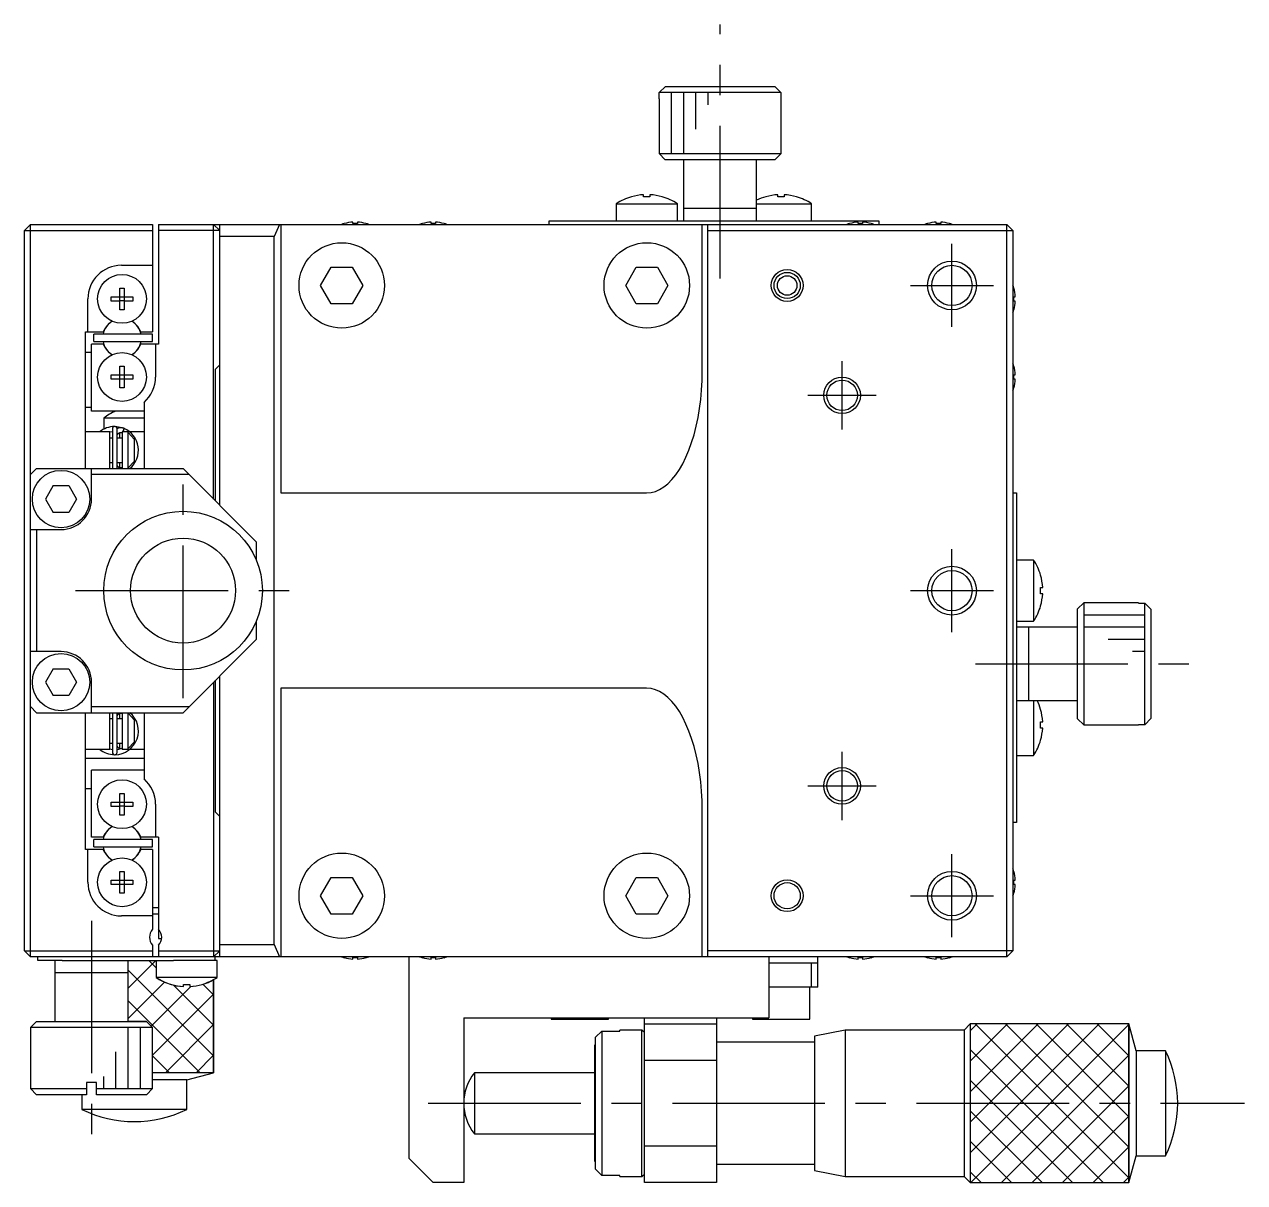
# Model space of a CAD drawing. Extents: x -293 to 400, y -22 to 502.
# Drawn here: x -20.7 to 79.2, y 216.7 to 311.6 of the extents above; entities that cross this region are included whole.
import ezdxf

# ---------------------------------------------------------------- set-up
doc = ezdxf.new("R2010")
doc.units = 0
doc.header["$LTSCALE"] = 10
doc.linetypes.add('CENTER', pattern=[2, 1.25, -0.25, 0.25, -0.25])
doc.layers.get('0').update_dxf_attribs({"linetype": 'CONTINUOUS'})
doc.layers.add('CENTER', color=1, linetype='CENTER')

msp = doc.modelspace()

# ---------------------------------------------------------------- linework, layer by layer
at = {"color": 7, "linetype": 'CONTINUOUS'}
for p, q in [((31.278112, 306.017661), (31.779899, 306.517661)), ((41.24606, 306.017661), (31.278112, 306.017661)), ((31.278112, 305.517661), (31.278112, 306.017661)), ((31.779899, 306.517661), (40.744273, 306.517661)), ((40.744273, 306.517661), (41.24606, 306.017661)), ((41.24606, 306.017661), (41.24606, 305.517661)), ((31.262086, 305.517661), (31.278112, 305.517661)), ((31.262086, 305.517661), (31.262086, 301.017661)), ((41.24606, 305.517661), (41.262086, 305.517661)), ((41.262086, 301.017661), (41.262086, 305.517661)), ((31.262086, 301.017661), (41.262086, 301.017661)), ((31.262086, 301.017661), (31.762086, 300.517661)), ((40.762086, 300.517661), (41.262086, 301.017661)), ((40.762086, 300.517661), (31.762086, 300.517661)), ((33.262086, 300.517661), (33.262086, 295.517661)), ((39.262086, 295.517661), (39.262086, 300.517661)), ((29.003496, 297.480242), (29.000153, 297.487097)), ((30.002086, 297.480242), (30.002086, 297.652614)), ((30.522086, 297.480242), (30.002086, 297.480242)), ((30.522086, 297.652614), (30.522086, 297.480242)), ((31.524019, 297.487097), (31.520675, 297.480242)), ((40.003496, 297.480242), (40.000153, 297.487097)), ((41.002086, 297.480242), (41.002086, 297.652614)), ((41.522086, 297.480242), (41.002086, 297.480242)), ((41.522086, 297.652614), (41.522086, 297.480242)), ((42.524019, 297.487097), (42.520675, 297.480242)), ((27.762086, 296.909319), (32.762086, 296.909319)), ((27.762086, 296.909319), (27.762086, 295.517661)), ((32.762086, 295.517661), (32.762086, 296.909319)), ((39.262086, 296.517661), (33.262086, 296.517661)), ((39.262086, 296.909319), (43.762086, 296.909319)), ((43.762086, 295.517661), (43.762086, 296.909319)), ((-20.737914, 294.717661), (-20.237914, 295.217661)), ((-20.237914, 295.217661), (-10.237914, 295.217661)), ((-20.237914, 235.217661), (-20.237914, 295.217661)), ((-10.237914, 295.217661), (-10.237914, 286.417661)), ((-9.737914, 295.217661), (59.762086, 295.217661)), ((-9.737914, 295.217661), (-9.737914, 285.417661)), ((-4.737914, 294.717661), (-5.237914, 295.217661)), ((-5.237914, 272.717661), (-5.237914, 295.217661)), ((-4.737914, 272.217661), (-4.737914, 295.217661)), ((0.171164, 295.217661), (-0.284562, 294.217661)), ((0.262086, 295.217661), (0.262086, 273.217661)), ((5.475724, 295.287183), (5.47347, 295.291805)), ((6.182086, 295.287183), (6.182086, 295.40752)), ((6.542086, 295.287183), (6.182086, 295.287183)), ((6.542086, 295.40752), (6.542086, 295.287183)), ((7.250702, 295.291805), (7.248447, 295.287183)), ((11.875724, 295.287183), (11.87347, 295.291805)), ((12.582086, 295.287183), (12.582086, 295.40752)), ((12.942086, 295.287183), (12.582086, 295.287183)), ((12.942086, 295.40752), (12.942086, 295.287183)), ((13.650702, 295.291805), (13.648447, 295.287183)), ((22.262086, 295.217661), (22.262086, 295.517661)), ((22.262086, 295.517661), (49.262086, 295.517661)), ((34.80636, 283.217661), (34.80636, 295.217661)), ((35.262086, 235.217661), (35.262086, 295.217661)), ((46.875724, 295.287183), (46.87347, 295.291805)), ((47.582086, 295.287183), (47.582086, 295.40752)), ((47.942086, 295.287183), (47.582086, 295.287183)), ((47.942086, 295.40752), (47.942086, 295.287183)), ((48.650702, 295.291805), (48.648447, 295.287183)), ((49.262086, 295.517661), (49.262086, 295.217661)), ((53.275724, 295.287183), (53.27347, 295.291805)), ((53.982086, 295.287183), (53.982086, 295.40752)), ((54.342086, 295.287183), (53.982086, 295.287183)), ((54.342086, 295.40752), (54.342086, 295.287183)), ((55.050702, 295.291805), (55.048447, 295.287183)), ((60.262086, 294.717661), (59.762086, 295.217661)), ((59.762086, 235.217661), (59.762086, 295.217661)), ((-20.737914, 235.717661), (-20.737914, 294.717661)), ((-20.737914, 294.717661), (-10.237914, 294.717661)), ((-4.737914, 294.717661), (-9.737914, 294.717661)), ((-0.284562, 294.217661), (-4.737914, 294.217661)), ((-0.284562, 236.217661), (-0.284562, 294.217661)), ((35.262086, 294.717661), (60.262086, 294.717661)), ((60.262086, 294.717661), (60.262086, 235.717661)), ((-12.787914, 291.867661), (-10.237914, 291.867661)), ((3.530035, 290.217661), (4.396061, 291.717661)), ((4.396061, 291.717661), (6.128111, 291.717661)), ((6.128111, 291.717661), (6.994137, 290.217661)), ((28.530035, 290.217661), (29.396061, 291.717661)), ((29.396061, 291.717661), (31.128111, 291.717661)), ((31.128111, 291.717661), (31.994137, 290.217661)), ((-12.917914, 290.004023), (-12.557914, 290.004023)), ((-12.917914, 289.297661), (-12.917914, 290.004023)), ((-12.557914, 290.004023), (-12.557914, 289.297661)), ((4.396061, 288.717661), (3.530035, 290.217661)), ((6.994137, 290.217661), (6.128111, 288.717661)), ((29.396061, 288.717661), (28.530035, 290.217661)), ((31.994137, 290.217661), (31.128111, 288.717661)), ((60.331608, 290.004023), (60.33623, 290.006277)), ((-15.537914, 286.417661), (-15.537914, 289.117661)), ((-13.624276, 288.937661), (-13.624276, 289.297661)), ((-13.624276, 289.297661), (-12.917914, 289.297661)), ((-12.907542, 289.287289), (-12.917914, 289.297661)), ((-12.907542, 288.948034), (-12.917914, 288.937661)), ((-12.907542, 288.948034), (-12.907542, 289.287289)), ((-12.907542, 289.287289), (-12.568286, 289.287289)), ((-12.568286, 288.948034), (-12.907542, 288.948034)), ((-12.568286, 289.287289), (-12.557914, 289.297661)), ((-12.568286, 289.287289), (-12.568286, 288.948034)), ((-12.568286, 288.948034), (-12.557914, 288.937661)), ((-12.557914, 289.297661), (-11.851553, 289.297661)), ((-11.851553, 289.297661), (-11.851553, 288.937661)), ((60.331608, 288.937661), (60.331608, 289.297661)), ((60.331608, 289.297661), (60.451945, 289.297661)), ((-12.917914, 288.937661), (-13.624276, 288.937661)), ((-12.917914, 288.2313), (-12.917914, 288.937661)), ((-12.557914, 288.2313), (-12.917914, 288.2313)), ((-12.557914, 288.937661), (-12.557914, 288.2313)), ((-11.851553, 288.937661), (-12.557914, 288.937661)), ((6.128111, 288.717661), (4.396061, 288.717661)), ((31.128111, 288.717661), (29.396061, 288.717661)), ((60.451945, 288.937661), (60.331608, 288.937661)), ((60.33623, 288.229045), (60.331608, 288.2313)), ((-15.737914, 275.217661), (-15.737914, 286.417661)), ((-15.737914, 286.417661), (-14.28872, 286.417661)), ((-15.037914, 285.617661), (-15.037914, 286.217661)), ((-10.237914, 286.217661), (-15.037914, 286.217661)), ((-14.138554, 286.677757), (-14.28872, 286.417661)), ((-11.187108, 286.417661), (-11.337274, 286.677757)), ((-11.187108, 286.417661), (-10.237914, 286.417661)), ((-10.237914, 285.617661), (-10.237914, 286.217661)), ((-15.237914, 279.917661), (-15.237914, 285.417661)), ((-14.28872, 285.417661), (-15.237914, 285.417661)), ((-15.037914, 285.617661), (-10.237914, 285.617661)), ((-14.28872, 285.417661), (-14.138554, 285.157566)), ((-11.337274, 285.157566), (-11.187108, 285.417661)), ((-9.737914, 285.417661), (-11.187108, 285.417661)), ((-9.987914, 285.417661), (-9.987914, 282.717661)), ((-15.237914, 284.717661), (-15.737914, 284.717661)), ((-13.777219, 284.717661), (-13.777793, 284.717661)), ((-11.698035, 284.717661), (-11.69861, 284.717661)), ((-12.917914, 283.604023), (-12.557914, 283.604023)), ((-12.917914, 282.897661), (-12.917914, 283.604023)), ((-12.557914, 283.604023), (-12.557914, 282.897661)), ((-5.087914, 283.367661), (-4.737914, 283.717661)), ((-5.087914, 272.567661), (-5.087914, 283.367661)), ((34.792311, 282.43307), (34.80636, 283.217661)), ((60.331608, 283.604023), (60.33623, 283.606277)), ((-13.624276, 282.537661), (-13.624276, 282.897661)), ((-13.624276, 282.897661), (-12.917914, 282.897661)), ((-12.917914, 282.537661), (-13.624276, 282.537661)), ((-12.907542, 282.887289), (-12.917914, 282.897661)), ((-12.907542, 282.548034), (-12.917914, 282.537661)), ((-12.917914, 281.8313), (-12.917914, 282.537661)), ((-12.907542, 282.548034), (-12.907542, 282.887289)), ((-12.907542, 282.887289), (-12.568286, 282.887289)), ((-12.568286, 282.548034), (-12.907542, 282.548034)), ((-12.568286, 282.887289), (-12.557914, 282.897661)), ((-12.568286, 282.887289), (-12.568286, 282.548034)), ((-12.568286, 282.548034), (-12.557914, 282.537661)), ((-12.557914, 282.897661), (-11.851553, 282.897661)), ((-12.557914, 282.537661), (-12.557914, 281.8313)), ((-11.851553, 282.537661), (-12.557914, 282.537661)), ((-11.851553, 282.897661), (-11.851553, 282.537661)), ((34.750252, 281.653317), (34.792311, 282.43307)), ((60.331608, 282.537661), (60.331608, 282.897661)), ((60.331608, 282.897661), (60.451945, 282.897661)), ((60.451945, 282.537661), (60.331608, 282.537661)), ((-12.557914, 281.8313), (-12.917914, 281.8313)), ((34.680442, 280.883208), (34.750252, 281.653317)), ((60.33623, 281.829045), (60.331608, 281.8313)), ((-15.237914, 280.217661), (-15.737914, 280.217661)), ((-10.937914, 280.638599), (-10.937914, 275.217661)), ((34.459459, 279.390827), (34.583311, 280.127491)), ((34.583311, 280.127491), (34.680442, 280.883208)), ((-10.937914, 279.917661), (-15.237914, 279.917661)), ((-10.937914, 279.340152), (-14.23791, 279.340152)), ((-14.23791, 279.340152), (-14.23791, 278.440388)), ((34.309648, 278.677756), (34.459459, 279.390827)), ((-13.737914, 278.217661), (-15.737914, 278.217661)), ((-13.749504, 278.218792), (-13.532937, 278.261344)), ((-13.737914, 275.217661), (-13.737914, 278.217661)), ((-13.532914, 278.467661), (-13.532914, 275.217661)), ((-12.622867, 278.525358), (-13.310322, 278.661317)), ((-13.136803, 278.494978), (-13.144461, 278.491286)), ((-13.142914, 275.217661), (-13.142914, 278.467661)), ((-13.105456, 278.508906), (-13.136803, 278.494978)), ((-13.134016, 277.939744), (-13.130092, 277.954232)), ((-13.130092, 277.954232), (-13.125469, 277.968511)), ((-13.125469, 277.968511), (-13.120158, 277.982548)), ((-13.120158, 277.982548), (-13.114171, 277.996309)), ((-13.114171, 277.996309), (-13.10752, 278.00976)), ((-13.10752, 278.00976), (-13.10022, 278.022871)), ((-13.073466, 278.521248), (-13.105456, 278.508906)), ((-13.10022, 278.022871), (-13.092287, 278.035608)), ((-13.092287, 278.035608), (-13.083738, 278.047942)), ((-13.083738, 278.047942), (-13.074593, 278.059841)), ((-13.074593, 278.059841), (-13.064871, 278.071275)), ((-13.040911, 278.531975), (-13.073466, 278.521248)), ((-13.064871, 278.071275), (-13.054595, 278.082217)), ((-13.054595, 278.082217), (-13.043789, 278.092637)), ((-13.043789, 278.092637), (-13.032475, 278.10251)), ((-13.007871, 278.541061), (-13.040911, 278.531975)), ((-13.032475, 278.10251), (-13.020682, 278.111809)), ((-13.020682, 278.111809), (-13.008436, 278.120509)), ((-13.008436, 278.120509), (-12.995767, 278.128587)), ((-12.974427, 278.548483), (-13.007871, 278.541061)), ((-12.995767, 278.128587), (-12.982705, 278.136021)), ((-12.982705, 278.136021), (-12.96928, 278.14279)), ((-12.94066, 278.554225), (-12.974427, 278.548483)), ((-12.96928, 278.14279), (-12.955528, 278.148875)), ((-12.955528, 278.148875), (-12.94148, 278.154259)), ((-12.94148, 278.154259), (-12.927173, 278.158925)), ((-12.906654, 278.558272), (-12.94066, 278.554225)), ((-12.937914, 278.155856), (-12.937914, 277.717661)), ((-12.927173, 278.158925), (-12.912643, 278.16286)), ((-12.912643, 278.16286), (-12.897927, 278.166052)), ((-12.872491, 278.560615), (-12.906654, 278.558272)), ((-12.897927, 278.166052), (-12.883063, 278.168491)), ((-12.883063, 278.168491), (-12.86809, 278.170169)), ((-12.838255, 278.561247), (-12.872491, 278.560615)), ((-12.86809, 278.170169), (-12.853047, 278.171081)), ((-12.853047, 278.171081), (-12.837973, 278.171223)), ((-12.804029, 278.560167), (-12.838255, 278.561247)), ((-12.837973, 278.171223), (-12.822909, 278.170595)), ((-12.822909, 278.170595), (-12.807894, 278.169197)), ((-12.807894, 278.169197), (-12.792968, 278.167033)), ((-12.769897, 278.557378), (-12.804029, 278.560167)), ((-12.792968, 278.167033), (-12.778171, 278.16411)), ((-12.778171, 278.16411), (-12.763542, 278.160435)), ((-12.735942, 278.552885), (-12.769897, 278.557378)), ((-12.763542, 278.160435), (-12.749119, 278.156018)), ((-12.749119, 278.156018), (-12.734939, 278.150874)), ((-12.737914, 278.217661), (-12.737914, 275.217661)), ((-12.237914, 278.217661), (-12.737914, 278.217661)), ((-12.702248, 278.5467), (-12.735942, 278.552885)), ((-12.734939, 278.150874), (-12.726619, 278.147467)), ((-12.724563, 278.147627), (-12.712275, 278.1423)), ((-12.668896, 278.538837), (-12.702248, 278.5467)), ((-12.673402, 278.217661), (-12.667072, 278.229649)), ((-12.635969, 278.529314), (-12.668896, 278.538837)), ((-12.667072, 278.229649), (-12.660628, 278.242284)), ((-12.632218, 278.277862), (-12.66241, 278.217659)), ((-12.660628, 278.242284), (-12.654114, 278.25548)), ((-12.654114, 278.25548), (-12.647572, 278.26915)), ((-12.647572, 278.26915), (-12.641047, 278.283204)), ((-12.641047, 278.283204), (-12.634581, 278.297548)), ((-12.60355, 278.518155), (-12.635969, 278.529314)), ((-12.634581, 278.297548), (-12.628217, 278.312086)), ((-12.564517, 278.501279), (-12.632218, 278.277862)), ((-12.628217, 278.312086), (-12.621999, 278.326722)), ((-12.621999, 278.326722), (-12.615967, 278.341359)), ((-12.615967, 278.341359), (-12.610161, 278.355898)), ((-12.610161, 278.355898), (-12.60462, 278.370244)), ((-12.60462, 278.370244), (-12.599381, 278.384301)), ((-12.573383, 278.506101), (-12.60355, 278.518155)), ((-12.599381, 278.384301), (-12.594479, 278.397975)), ((-12.594479, 278.397975), (-12.589946, 278.411176)), ((-12.589946, 278.411176), (-12.585813, 278.423815)), ((-12.585813, 278.423815), (-12.582106, 278.435809)), ((-12.582106, 278.435809), (-12.578852, 278.447077)), ((-12.578852, 278.447077), (-12.57607, 278.457546)), ((-12.57607, 278.457546), (-12.573781, 278.467144)), ((-12.573781, 278.467144), (-12.571998, 278.475809)), ((-12.572654, 278.505678), (-12.573383, 278.506101)), ((-12.570614, 278.502312), (-12.572654, 278.505678)), ((-12.571998, 278.475809), (-12.570734, 278.483482)), ((-12.544222, 278.492291), (-12.571217, 278.504108)), ((-12.570734, 278.483482), (-12.569998, 278.490114)), ((-12.570123, 278.50008), (-12.570614, 278.502312)), ((-12.569793, 278.495658), (-12.570123, 278.50008)), ((-12.569998, 278.490114), (-12.569793, 278.495658)), ((-12.237914, 275.217661), (-12.237914, 278.217661)), ((-12.237914, 278.163345), (-11.737914, 277.634177)), ((-10.937914, 278.217661), (-12.101299, 278.217661)), ((33.936, 277.339809), (34.134802, 277.992676)), ((34.134802, 277.992676), (34.309648, 278.677756)), ((-13.532914, 277.717661), (-13.737914, 277.717661)), ((-13.142914, 277.866162), (-13.14258, 277.880388)), ((-12.737914, 277.717661), (-13.142914, 277.717661)), ((-13.14258, 277.880388), (-13.14152, 277.895367)), ((-13.14152, 277.895367), (-13.139737, 277.910277)), ((-13.139737, 277.910277), (-13.137233, 277.92508)), ((-13.137233, 277.92508), (-13.134016, 277.939744)), ((-11.737914, 277.634177), (-11.737914, 275.801146)), ((33.714467, 276.723181), (33.936, 277.339809)), ((33.208802, 275.613602), (33.471568, 276.146594)), ((33.471568, 276.146594), (33.714467, 276.723181)), ((-19.737914, 275.217661), (-20.237914, 274.717661)), ((-19.737914, 275.217661), (-7.737914, 275.217661)), ((-15.237914, 272.717661), (-15.237914, 275.217661)), ((-13.737914, 275.717661), (-13.532914, 275.717661)), ((-13.142914, 275.717661), (-12.737914, 275.717661)), ((-13.142838, 275.562466), (-13.142914, 275.569161)), ((-13.142143, 275.547461), (-13.142838, 275.562466)), ((-13.140721, 275.532506), (-13.142143, 275.547461)), ((-13.138576, 275.517634), (-13.140721, 275.532506)), ((-13.135712, 275.502882), (-13.138576, 275.517634)), ((-13.132134, 275.488284), (-13.135712, 275.502882)), ((-13.127851, 275.473874), (-13.132134, 275.488284)), ((-13.122871, 275.459688), (-13.127851, 275.473874)), ((-13.117205, 275.445758), (-13.122871, 275.459688)), ((-13.110864, 275.432119), (-13.117205, 275.445758)), ((-13.103862, 275.418805), (-13.110864, 275.432119)), ((-13.096214, 275.405847), (-13.103862, 275.418805)), ((-13.087937, 275.393278), (-13.096214, 275.405847)), ((-13.07905, 275.38113), (-13.087937, 275.393278)), ((-13.069571, 275.369433), (-13.07905, 275.38113)), ((-13.059523, 275.358217), (-13.069571, 275.369433)), ((-13.048928, 275.347512), (-13.059523, 275.358217)), ((-13.037811, 275.337346), (-13.048928, 275.347512)), ((-13.026198, 275.327745), (-13.037811, 275.337346)), ((-13.014117, 275.318735), (-13.026198, 275.327745)), ((-13.001597, 275.310342), (-13.014117, 275.318735)), ((-12.988668, 275.302588), (-13.001597, 275.310342)), ((-12.975362, 275.295494), (-12.988668, 275.302588)), ((-12.961713, 275.289082), (-12.975362, 275.295494)), ((-12.947755, 275.283368), (-12.961713, 275.289082)), ((-12.933524, 275.27837), (-12.947755, 275.283368)), ((-12.937914, 275.717661), (-12.937914, 275.279477)), ((-12.919057, 275.274102), (-12.933524, 275.27837)), ((-12.737756, 275.282452), (-12.926279, 275.217376)), ((-12.904391, 275.270576), (-12.919057, 275.274102)), ((-12.889564, 275.267803), (-12.904391, 275.270576)), ((-12.874616, 275.26579), (-12.889564, 275.267803)), ((-12.859586, 275.264543), (-12.874616, 275.26579)), ((-12.844514, 275.264067), (-12.859586, 275.264543)), ((-12.82944, 275.264361), (-12.844514, 275.264067)), ((-12.814404, 275.265425), (-12.82944, 275.264361)), ((-12.799446, 275.267255), (-12.814404, 275.265425)), ((-12.784604, 275.269846), (-12.799446, 275.267255)), ((-12.769918, 275.273189), (-12.784604, 275.269846)), ((-12.755425, 275.277274), (-12.769918, 275.273189)), ((-12.741163, 275.28209), (-12.755425, 275.277274)), ((-12.726619, 275.287856), (-12.741163, 275.28209)), ((-11.737914, 275.801146), (-12.237914, 275.271978)), ((-7.737914, 275.217661), (-1.737914, 269.217661)), ((32.63026, 274.69126), (32.927789, 275.127491)), ((32.927789, 275.127491), (33.208802, 275.613602)), ((-7.237914, 274.717661), (-15.237914, 274.717661)), ((31.657369, 273.707096), (31.993086, 273.978866)), ((31.993086, 273.978866), (32.318051, 274.307596)), ((32.318051, 274.307596), (32.63026, 274.69126)), ((-18.372999, 273.817661), (-19.008085, 272.717661)), ((-18.372999, 273.817661), (-17.102829, 273.817661)), ((-17.102829, 273.817661), (-16.467743, 272.717661)), ((0.262086, 273.217661), (30.249097, 273.217661)), ((30.249097, 273.217661), (30.606656, 273.248488)), ((30.606656, 273.248488), (30.96201, 273.340778)), ((30.96201, 273.340778), (31.312969, 273.493962)), ((31.312969, 273.493962), (31.657369, 273.707096)), ((60.262086, 273.217661), (60.562086, 273.217661)), ((60.562086, 273.217661), (60.562086, 246.217661)), ((-19.008085, 272.717661), (-18.372999, 271.617661)), ((-16.467743, 272.717661), (-17.102829, 271.617661)), ((-17.102829, 271.617661), (-18.372999, 271.617661)), ((-20.237914, 270.217661), (-17.737914, 270.217661)), ((-19.737914, 270.217661), (-19.737914, 260.217661)), ((-1.737914, 269.217661), (-1.737914, 267.717659)), ((61.953743, 267.717661), (60.562086, 267.717661)), ((61.953743, 267.717661), (61.953743, 262.717661)), ((62.524667, 266.476251), (62.531522, 266.479594)), ((62.524667, 265.477661), (62.697039, 265.477661)), ((62.524667, 264.957661), (62.524667, 265.477661)), ((62.697039, 264.957661), (62.524667, 264.957661)), ((62.531522, 263.955728), (62.524667, 263.959072)), ((66.062086, 264.217661), (65.562086, 263.717661)), ((66.062086, 264.217661), (66.062086, 254.217661)), ((70.562086, 264.217661), (66.062086, 264.217661)), ((70.562086, 264.217661), (70.562086, 264.201636)), ((70.562086, 264.201636), (71.062086, 264.201636)), ((71.062086, 254.233687), (71.062086, 264.201636)), ((71.062086, 264.201636), (71.562086, 263.699848)), ((65.562086, 254.717661), (65.562086, 263.717661)), ((71.562086, 263.699848), (71.562086, 254.735474)), ((-1.737914, 262.717664), (-1.737914, 261.217661)), ((60.562086, 262.717661), (61.953743, 262.717661)), ((65.562086, 262.217661), (60.562086, 262.217661)), ((61.562086, 256.217661), (61.562086, 262.217661)), ((-1.737914, 261.217661), (-7.737914, 255.217661)), ((-17.737914, 260.217661), (-20.237914, 260.217661)), ((-18.372999, 258.817661), (-19.008085, 257.717661)), ((-18.372999, 258.817661), (-17.102829, 258.817661)), ((-17.102829, 258.817661), (-16.467743, 257.717661)), ((-4.737914, 235.217661), (-4.737914, 258.217661)), ((-19.008085, 257.717661), (-18.372999, 256.617661)), ((-16.467743, 257.717661), (-17.102829, 256.617661)), ((-15.237914, 255.217661), (-15.237914, 257.717661)), ((-5.237914, 257.717661), (-5.237914, 235.217661)), ((-5.087914, 247.067661), (-5.087914, 257.867661)), ((30.249097, 257.217661), (0.262086, 257.217661)), ((0.262086, 257.217661), (0.262086, 235.217661)), ((30.606656, 257.186835), (30.249097, 257.217661)), ((30.96201, 257.094545), (30.606656, 257.186835)), ((31.312969, 256.941361), (30.96201, 257.094545)), ((-17.102829, 256.617661), (-18.372999, 256.617661)), ((31.657369, 256.728227), (31.312969, 256.941361)), ((31.993086, 256.456457), (31.657369, 256.728227)), ((32.318051, 256.127727), (31.993086, 256.456457)), ((32.63026, 255.744063), (32.318051, 256.127727)), ((60.562086, 256.217661), (65.562086, 256.217661)), ((61.953743, 256.217661), (61.953743, 251.717661)), ((-20.237914, 255.717661), (-19.737914, 255.217661)), ((-19.737914, 255.217661), (-7.737914, 255.217661)), ((-15.737914, 244.017661), (-15.737914, 255.217661)), ((-15.237914, 255.717661), (-7.237914, 255.717661)), ((-13.737914, 252.217661), (-13.737914, 255.217661)), ((-13.532914, 255.217661), (-13.532914, 251.967661)), ((-13.142914, 251.967661), (-13.142914, 255.217661)), ((-13.134016, 254.939744), (-13.130092, 254.954232)), ((-13.130092, 254.954232), (-13.125469, 254.968511)), ((-13.125469, 254.968511), (-13.120158, 254.982548)), ((-13.120158, 254.982548), (-13.114171, 254.996309)), ((-13.114171, 254.996309), (-13.10752, 255.00976)), ((-13.10752, 255.00976), (-13.10022, 255.022871)), ((-13.10022, 255.022871), (-13.092287, 255.035608)), ((-13.092287, 255.035608), (-13.083738, 255.047942)), ((-13.083738, 255.047942), (-13.074593, 255.059841)), ((-13.074593, 255.059841), (-13.064871, 255.071275)), ((-13.064871, 255.071275), (-13.054595, 255.082217)), ((-13.054595, 255.082217), (-13.043789, 255.092637)), ((-13.043789, 255.092637), (-13.032475, 255.10251)), ((-13.032475, 255.10251), (-13.020682, 255.111809)), ((-13.020682, 255.111809), (-13.008436, 255.120509)), ((-13.008436, 255.120509), (-12.995767, 255.128587)), ((-12.995767, 255.128587), (-12.982705, 255.136021)), ((-12.982705, 255.136021), (-12.96928, 255.14279)), ((-12.96928, 255.14279), (-12.955528, 255.148875)), ((-12.955528, 255.148875), (-12.94148, 255.154259)), ((-12.94148, 255.154259), (-12.927173, 255.158925)), ((-12.937914, 255.155856), (-12.937914, 254.717661)), ((-12.927173, 255.158925), (-12.912643, 255.16286)), ((-12.912643, 255.16286), (-12.897927, 255.166052)), ((-12.897927, 255.166052), (-12.883063, 255.168491)), ((-12.883063, 255.168491), (-12.86809, 255.170169)), ((-12.86809, 255.170169), (-12.853047, 255.171081)), ((-12.853047, 255.171081), (-12.837973, 255.171223)), ((-12.837973, 255.171223), (-12.822909, 255.170595)), ((-12.822909, 255.170595), (-12.807894, 255.169197)), ((-12.807894, 255.169197), (-12.792968, 255.167033)), ((-12.792968, 255.167033), (-12.778171, 255.16411)), ((-12.778171, 255.16411), (-12.763542, 255.160435)), ((-12.763542, 255.160435), (-12.749119, 255.156018)), ((-12.749119, 255.156018), (-12.734939, 255.150874)), ((-12.737914, 255.217661), (-12.737914, 252.217661)), ((-12.734939, 255.150874), (-12.726619, 255.147467)), ((-12.724563, 255.147627), (-12.712275, 255.1423)), ((-12.237914, 252.217661), (-12.237914, 255.217661)), ((-12.237914, 255.163345), (-11.737914, 254.634177)), ((-10.937914, 255.217661), (-10.937914, 249.796724)), ((32.927789, 255.307831), (32.63026, 255.744063)), ((33.208802, 254.821721), (32.927789, 255.307831)), ((62.524667, 255.476251), (62.531522, 255.479594)), ((-13.532914, 254.717661), (-13.737914, 254.717661)), ((-13.142914, 254.866162), (-13.14258, 254.880388)), ((-12.737914, 254.717661), (-13.142914, 254.717661)), ((-13.14258, 254.880388), (-13.14152, 254.895367)), ((-13.14152, 254.895367), (-13.139737, 254.910277)), ((-13.139737, 254.910277), (-13.137233, 254.92508)), ((-13.137233, 254.92508), (-13.134016, 254.939744)), ((-11.737914, 254.634177), (-11.737914, 252.801146)), ((33.471568, 254.288729), (33.208802, 254.821721)), ((33.714467, 253.712142), (33.471568, 254.288729)), ((62.524667, 254.477661), (62.697039, 254.477661)), ((62.524667, 253.957661), (62.524667, 254.477661)), ((62.697039, 253.957661), (62.524667, 253.957661)), ((65.562086, 254.717661), (66.062086, 254.217661)), ((66.062086, 254.217661), (70.562086, 254.217661)), ((70.562086, 254.233687), (70.562086, 254.217661)), ((71.062086, 254.233687), (70.562086, 254.233687)), ((71.562086, 254.735474), (71.062086, 254.233687)), ((33.936, 253.095514), (33.714467, 253.712142)), ((34.134802, 252.442647), (33.936, 253.095514)), ((62.531522, 252.955728), (62.524667, 252.959072)), ((-15.737914, 252.217661), (-13.737914, 252.217661)), ((-13.738161, 252.214293), (-13.750347, 252.217575)), ((-13.53297, 252.174296), (-13.738161, 252.214293)), ((-13.737914, 252.717661), (-13.532914, 252.717661)), ((-13.142914, 252.717661), (-12.737914, 252.717661)), ((-13.142838, 252.562466), (-13.142914, 252.569161)), ((-12.737756, 252.282452), (-13.142871, 252.173972)), ((-13.142143, 252.547461), (-13.142838, 252.562466)), ((-13.140721, 252.532506), (-13.142143, 252.547461)), ((-13.138576, 252.517634), (-13.140721, 252.532506)), ((-13.135712, 252.502882), (-13.138576, 252.517634)), ((-13.132134, 252.488284), (-13.135712, 252.502882)), ((-13.127851, 252.473874), (-13.132134, 252.488284)), ((-13.122871, 252.459688), (-13.127851, 252.473874)), ((-13.117205, 252.445758), (-13.122871, 252.459688)), ((-13.110864, 252.432119), (-13.117205, 252.445758)), ((-13.103862, 252.418805), (-13.110864, 252.432119)), ((-13.096214, 252.405847), (-13.103862, 252.418805)), ((-13.087937, 252.393278), (-13.096214, 252.405847)), ((-13.07905, 252.38113), (-13.087937, 252.393278)), ((-13.069571, 252.369433), (-13.07905, 252.38113)), ((-13.059523, 252.358217), (-13.069571, 252.369433)), ((-13.048928, 252.347512), (-13.059523, 252.358217)), ((-13.037811, 252.337346), (-13.048928, 252.347512)), ((-13.026198, 252.327745), (-13.037811, 252.337346)), ((-13.014117, 252.318735), (-13.026198, 252.327745)), ((-13.001597, 252.310342), (-13.014117, 252.318735)), ((-12.988668, 252.302588), (-13.001597, 252.310342)), ((-12.975362, 252.295494), (-12.988668, 252.302588)), ((-12.961713, 252.289082), (-12.975362, 252.295494)), ((-12.947755, 252.283368), (-12.961713, 252.289082)), ((-12.933524, 252.27837), (-12.947755, 252.283368)), ((-12.937914, 252.717661), (-12.937914, 252.279477)), ((-12.919057, 252.274102), (-12.933524, 252.27837)), ((-12.904391, 252.270576), (-12.919057, 252.274102)), ((-12.889564, 252.267803), (-12.904391, 252.270576)), ((-12.874616, 252.26579), (-12.889564, 252.267803)), ((-12.859586, 252.264543), (-12.874616, 252.26579)), ((-12.844514, 252.264067), (-12.859586, 252.264543)), ((-12.82944, 252.264361), (-12.844514, 252.264067)), ((-12.814404, 252.265425), (-12.82944, 252.264361)), ((-12.799446, 252.267255), (-12.814404, 252.265425)), ((-12.784604, 252.269846), (-12.799446, 252.267255)), ((-12.769918, 252.273189), (-12.784604, 252.269846)), ((-12.755425, 252.277274), (-12.769918, 252.273189)), ((-12.741163, 252.28209), (-12.755425, 252.277274)), ((-12.726619, 252.287856), (-12.741163, 252.28209)), ((-12.737914, 252.217661), (-12.237914, 252.217661)), ((-11.737914, 252.801146), (-12.237914, 252.271978)), ((-12.101669, 252.217661), (-10.937914, 252.217661)), ((34.309648, 251.757566), (34.134802, 252.442647)), ((-10.937914, 251.467661), (-15.737914, 251.467661)), ((-12.630269, 251.90784), (-12.573383, 251.929222)), ((-12.573828, 251.93008), (-12.555836, 251.93788)), ((34.459459, 251.044496), (34.309648, 251.757566)), ((34.583311, 250.307831), (34.459459, 251.044496)), ((60.562086, 251.717661), (61.953743, 251.717661)), ((-15.237914, 245.017661), (-15.237914, 250.517661)), ((-10.937914, 250.517661), (-15.237914, 250.517661)), ((34.680442, 249.552115), (34.583311, 250.307831)), ((-15.237914, 248.967662), (-15.737914, 248.967662)), ((34.750252, 248.782006), (34.680442, 249.552115)), ((-12.917914, 248.604023), (-12.557914, 248.604023)), ((-12.917914, 247.897661), (-12.917914, 248.604023)), ((-12.557914, 248.604023), (-12.557914, 247.897661)), ((34.792311, 248.002252), (34.750252, 248.782006)), ((34.80636, 247.217661), (34.792311, 248.002252)), ((-13.624276, 247.537661), (-13.624276, 247.897661)), ((-13.624276, 247.897661), (-12.917914, 247.897661)), ((-12.917914, 247.537661), (-13.624276, 247.537661)), ((-12.907542, 247.887289), (-12.917914, 247.897661)), ((-12.907542, 247.548034), (-12.917914, 247.537661)), ((-12.917914, 246.8313), (-12.917914, 247.537661)), ((-12.907542, 247.887289), (-12.568286, 247.887289)), ((-12.907542, 247.548034), (-12.907542, 247.887289)), ((-12.568286, 247.548034), (-12.907542, 247.548034)), ((-12.568286, 247.887289), (-12.557914, 247.897661)), ((-12.568286, 247.887289), (-12.568286, 247.548034)), ((-12.568286, 247.548034), (-12.557914, 247.537661)), ((-12.557914, 247.897661), (-11.851553, 247.897661)), ((-12.557914, 247.537661), (-12.557914, 246.8313)), ((-11.851553, 247.537661), (-12.557914, 247.537661)), ((-11.851553, 247.897661), (-11.851553, 247.537661)), ((-9.987914, 247.717661), (-9.987914, 245.017661)), ((-4.737914, 246.717661), (-5.087914, 247.067661)), ((34.80636, 235.217661), (34.80636, 247.217661)), ((-12.557914, 246.8313), (-12.917914, 246.8313)), ((60.562086, 246.217661), (60.262086, 246.217661)), ((-14.28872, 245.017661), (-15.237914, 245.017661)), ((-14.28872, 245.017661), (-14.138554, 245.277757)), ((-11.337274, 245.277757), (-11.187108, 245.017661)), ((-9.737914, 245.017661), (-11.187108, 245.017661)), ((-9.737914, 245.017661), (-9.737914, 236.717661)), ((-14.28872, 244.017661), (-15.737914, 244.017661)), ((-15.537914, 241.317661), (-15.537914, 244.017661)), ((-15.037914, 244.217661), (-15.037914, 244.817661)), ((-10.237914, 244.817661), (-15.037914, 244.817661)), ((-15.037914, 244.217661), (-10.237914, 244.217661)), ((-14.138554, 243.757566), (-14.28872, 244.017661)), ((-11.187108, 244.017661), (-11.337274, 243.757566)), ((-10.237914, 244.017661), (-11.187108, 244.017661)), ((-10.237914, 244.217661), (-10.237914, 244.817661)), ((-10.237914, 244.017661), (-10.237914, 237.479099)), ((-12.917914, 242.204023), (-12.557914, 242.204023)), ((-12.917914, 241.497661), (-12.917914, 242.204023)), ((-12.557914, 242.204023), (-12.557914, 241.497661)), ((60.331608, 242.204023), (60.33623, 242.206277)), ((-13.624276, 241.137661), (-13.624276, 241.497661)), ((-13.624276, 241.497661), (-12.917914, 241.497661)), ((-12.917914, 241.137661), (-13.624276, 241.137661)), ((-12.907542, 241.487289), (-12.917914, 241.497661)), ((-12.907542, 241.148034), (-12.917914, 241.137661)), ((-12.917914, 240.4313), (-12.917914, 241.137661)), ((-12.907542, 241.148034), (-12.907542, 241.487289)), ((-12.907542, 241.487289), (-12.568286, 241.487289)), ((-12.568286, 241.148034), (-12.907542, 241.148034)), ((-12.568286, 241.487289), (-12.557914, 241.497661)), ((-12.568286, 241.487289), (-12.568286, 241.148034)), ((-12.568286, 241.148034), (-12.557914, 241.137661)), ((-12.557914, 241.497661), (-11.851553, 241.497661)), ((-12.557914, 241.137661), (-12.557914, 240.4313)), ((-11.851553, 241.137661), (-12.557914, 241.137661)), ((-11.851553, 241.497661), (-11.851553, 241.137661)), ((3.530035, 240.217661), (4.396061, 241.717661)), ((4.396061, 241.717661), (6.128111, 241.717661)), ((6.128111, 241.717661), (6.994137, 240.217661)), ((28.530035, 240.217661), (29.396061, 241.717661)), ((29.396061, 241.717661), (31.128111, 241.717661)), ((31.128111, 241.717661), (31.994137, 240.217661)), ((60.331608, 241.137661), (60.331608, 241.497661)), ((60.331608, 241.497661), (60.451945, 241.497661)), ((60.451945, 241.137661), (60.331608, 241.137661)), ((-12.557914, 240.4313), (-12.917914, 240.4313)), ((4.396061, 238.717661), (3.530035, 240.217661)), ((6.994137, 240.217661), (6.128111, 238.717661)), ((29.396061, 238.717661), (28.530035, 240.217661)), ((31.994137, 240.217661), (31.128111, 238.717661)), ((60.33623, 240.429045), (60.331608, 240.4313)), ((-9.737914, 239.217657), (-10.237914, 239.217657)), ((-10.237914, 238.567661), (-12.787914, 238.567661)), ((-9.737914, 238.717655), (-10.237914, 238.717655)), ((6.128111, 238.717661), (4.396061, 238.717661)), ((31.128111, 238.717661), (29.396061, 238.717661)), ((-10.237914, 236.156224), (-10.237914, 235.217661)), ((-9.737914, 236.717661), (-9.492927, 236.717661)), ((-9.737914, 236.156224), (-9.737914, 235.217661)), ((-4.737914, 236.217661), (-0.284562, 236.217661)), ((-0.284562, 236.217661), (0.171164, 235.217661)), ((-20.737914, 235.717661), (-20.237914, 235.217661)), ((-20.737914, 235.717661), (-10.237914, 235.717661)), ((59.762086, 235.217661), (-20.237914, 235.217661)), ((-19.637914, 234.917661), (-19.637914, 235.217661)), ((-9.737914, 235.717661), (-4.737914, 235.717661)), ((-5.237914, 235.217661), (-4.737914, 235.717661)), ((-5.137914, 235.217661), (-5.137914, 234.917661)), ((5.47347, 235.143517), (5.475724, 235.14814)), ((6.182086, 235.14814), (6.542086, 235.14814)), ((6.182086, 235.027802), (6.182086, 235.14814)), ((6.542086, 235.14814), (6.542086, 235.027802)), ((7.248447, 235.14814), (7.250702, 235.143517)), ((10.762086, 235.217661), (10.762086, 218.717661)), ((11.87347, 235.143517), (11.875724, 235.14814)), ((12.582086, 235.14814), (12.942086, 235.14814)), ((12.582086, 235.027802), (12.582086, 235.14814)), ((12.942086, 235.14814), (12.942086, 235.027802)), ((13.648447, 235.14814), (13.650702, 235.143517)), ((60.262086, 235.717661), (35.262086, 235.717661)), ((40.262086, 235.217661), (40.262086, 230.217661)), ((44.262088, 232.717661), (44.262088, 235.217661)), ((46.87347, 235.143517), (46.875724, 235.14814)), ((47.582086, 235.14814), (47.942086, 235.14814)), ((47.582086, 235.027802), (47.582086, 235.14814)), ((47.942086, 235.14814), (47.942086, 235.027802)), ((48.648447, 235.14814), (48.650702, 235.143517)), ((53.27347, 235.143517), (53.275724, 235.14814)), ((53.982086, 235.14814), (54.342086, 235.14814)), ((53.982086, 235.027802), (53.982086, 235.14814)), ((54.342086, 235.14814), (54.342086, 235.027802)), ((55.048447, 235.14814), (55.050702, 235.143517)), ((59.762086, 235.217661), (60.262086, 235.717661)), ((-17.637914, 234.917661), (-19.637914, 234.917661)), ((-18.237913, 234.917661), (-18.237913, 229.917661)), ((-4.937914, 234.917661), (-8.512914, 234.917661)), ((-4.937914, 233.526004), (-4.937914, 234.917661)), ((40.262086, 234.717661), (44.262088, 234.717661)), ((43.762086, 232.717661), (43.762086, 234.717661)), ((-18.237914, 233.917661), (-12.237914, 233.917661)), ((-4.937914, 233.526004), (-9.937914, 233.526004)), ((-8.699847, 232.948226), (-8.696504, 232.955081)), ((-6.179325, 232.955081), (-6.175981, 232.948226)), ((44.262086, 232.717661), (40.262086, 232.717661)), ((43.612086, 230.117661), (43.612086, 232.717661)), ((15.262086, 230.217661), (40.262086, 230.217661)), ((15.262086, 230.217661), (15.262086, 216.717661)), ((22.412086, 230.217661), (22.412086, 230.117661)), ((22.412086, 230.117661), (27.112086, 230.117661)), ((27.112086, 230.117661), (27.112086, 230.217661)), ((30.062086, 216.717661), (30.062086, 230.217661)), ((35.962086, 230.217661), (35.962086, 216.717661)), ((38.912086, 230.217661), (38.912086, 230.117661)), ((38.912086, 230.117661), (43.612086, 230.117661)), ((-19.737914, 229.917661), (-20.237914, 229.417661)), ((-10.237914, 229.417661), (-20.237914, 229.417661)), ((-20.237914, 229.417661), (-20.237914, 224.417661)), ((26.062086, 228.625988), (26.562086, 229.133741)), ((26.562086, 229.133741), (26.562086, 217.301582)), ((26.562086, 229.133741), (28.062086, 229.133741)), ((29.862086, 229.217661), (28.062086, 229.217661)), ((28.062086, 229.133741), (28.062086, 229.217661)), ((29.862086, 217.217661), (29.862086, 229.217661)), ((30.062086, 229.017661), (29.862086, 229.217661)), ((30.062086, 229.717661), (35.962086, 229.717661)), ((46.512085, 229.217657), (44.012086, 228.717658)), ((46.512085, 229.217657), (46.512085, 217.217665)), ((56.26209, 229.217657), (46.512085, 229.217657)), ((56.762092, 229.71766), (56.26209, 229.217657)), ((56.26209, 229.217657), (56.26209, 217.217665)), ((56.762092, 229.71766), (56.762092, 216.717662)), ((69.762093, 229.71766), (56.762092, 229.71766)), ((69.762093, 229.71766), (56.762092, 229.71766)), ((56.762092, 229.71766), (56.762092, 216.717662)), ((69.762093, 229.71766), (69.762093, 216.717662)), ((70.351581, 227.517661), (69.762093, 229.71766)), ((69.762093, 216.717662), (69.762093, 229.71766)), ((25.962086, 227.967661), (25.962086, 218.467661)), ((26.062086, 227.967661), (25.962086, 227.967661)), ((26.062086, 217.809334), (26.062086, 228.625988)), ((44.012086, 228.217661), (35.962086, 228.217661)), ((44.012086, 228.717658), (44.012086, 217.717664)), ((70.351581, 227.517661), (70.351581, 218.917661)), ((72.762092, 227.517661), (70.351581, 227.517661)), ((72.762092, 227.517661), (72.762092, 218.917661)), ((35.962086, 226.717661), (30.062086, 226.717661)), ((-7.437914, 225.128166), (-10.237914, 225.128166)), ((-7.437914, 225.128166), (-5.237915, 225.717654)), ((-7.437914, 222.717655), (-7.437914, 225.128166)), ((16.139595, 225.717657), (16.139595, 220.717665)), ((25.962086, 225.717657), (16.139595, 225.717657)), ((-20.237914, 224.417661), (-15.637914, 224.417661)), ((-20.237914, 224.417661), (-19.737914, 223.917661)), ((-14.837914, 224.917661), (-15.637914, 224.917661)), ((-15.637914, 224.917661), (-15.637914, 223.917661)), ((-14.837914, 223.917661), (-14.837914, 224.917661)), ((-14.837914, 224.417661), (-10.237914, 224.417661)), ((-10.737914, 223.917661), (-10.237914, 224.417661)), ((-15.637914, 223.917661), (-19.737914, 223.917661)), ((-16.037914, 223.917661), (-16.037914, 222.717655)), ((-10.737914, 223.917661), (-14.837914, 223.917661)), ((-7.437914, 222.717655), (-16.037914, 222.717655)), ((16.139595, 220.717665), (25.962086, 220.717665)), ((30.062086, 219.717661), (35.962086, 219.717661)), ((10.762086, 218.717661), (12.762086, 216.717661)), ((25.962086, 218.467661), (26.062086, 218.467661)), ((35.962086, 218.217661), (44.012086, 218.217661)), ((69.762093, 216.717662), (70.351581, 218.917661)), ((70.351581, 218.917661), (72.762092, 218.917661)), ((26.562086, 217.301582), (26.062086, 217.809334)), ((28.062086, 217.301582), (26.562086, 217.301582)), ((28.062086, 217.217661), (28.062086, 217.301582)), ((28.062086, 217.217661), (29.862086, 217.217661)), ((29.862086, 217.217661), (30.062086, 217.417661)), ((44.012086, 217.717664), (46.512085, 217.217665)), ((46.512085, 217.217665), (56.26209, 217.217665)), ((56.26209, 217.217665), (56.762092, 216.717662)), ((15.262086, 216.717661), (12.762086, 216.717661)), ((35.962086, 216.717661), (30.062086, 216.717661)), ((56.762092, 216.717662), (69.762093, 216.717662)), ((56.762092, 216.717662), (69.762093, 216.717662))]:
    msp.add_line(p, q, dxfattribs=at)
at = {"color": 3, "linetype": 'CONTINUOUS'}
for p, q in [((32.262086, 306.017661), (32.262086, 301.017661)), ((33.262086, 306.017661), (33.262086, 301.017661)), ((34.262086, 306.017661), (34.262086, 303.017661)), ((35.262086, 306.017661), (35.262086, 305.017661)), ((71.062086, 263.217661), (66.062086, 263.217661)), ((71.062086, 262.217661), (66.062086, 262.217661)), ((71.062086, 261.217661), (68.062086, 261.217661)), ((71.062086, 260.217661), (70.062086, 260.217661)), ((-17.637914, 234.917661), (-8.512914, 234.917661)), ((-12.237914, 229.917661), (-12.237914, 234.917661)), ((-12.237914, 232.656514), (-9.976767, 234.917661)), ((-12.237914, 233.917661), (-12.237914, 234.917661)), ((-12.237914, 234.917661), (-9.937914, 234.917661)), ((-12.237914, 234.108163), (-5.237915, 227.108164)), ((-10.547412, 234.917661), (-9.937914, 234.308163)), ((-9.937914, 234.917661), (-9.937914, 233.526004)), ((-9.937914, 234.917661), (-9.937914, 233.526004)), ((-12.237914, 229.917661), (-12.237914, 233.917661)), ((-12.237914, 230.156514), (-9.246959, 233.147469)), ((-7.697914, 232.955081), (-7.177914, 232.955081)), ((-7.697914, 232.782709), (-7.697914, 232.955081)), ((-7.697914, 232.775179), (-7.697914, 232.955081)), ((-7.697914, 232.955081), (-7.177914, 232.955081)), ((-7.177914, 232.955081), (-7.177914, 232.782709)), ((-7.177914, 232.955081), (-7.177914, 232.782709)), ((-6.106701, 232.97695), (-5.237915, 232.108164)), ((-5.237915, 233.350723), (-5.237915, 225.717654)), ((-5.237915, 225.717654), (-5.237915, 233.342104)), ((-10.35734, 229.537088), (-7.107034, 232.787395)), ((-10.237914, 227.156514), (-5.237915, 232.156513)), ((-8.532775, 232.903024), (-5.237915, 229.608164)), ((-12.237914, 231.608163), (-6.347405, 225.717654)), ((-19.737914, 229.917661), (-10.737914, 229.917661)), ((-10.737914, 229.917661), (-12.237914, 229.917661)), ((-12.237914, 224.417661), (-12.237914, 229.417661)), ((-11.237914, 224.417661), (-11.237914, 229.417661)), ((-10.237914, 229.417661), (-10.737914, 229.917661)), ((-10.237914, 229.417661), (-10.737914, 229.917661)), ((-10.237914, 224.417661), (-10.237914, 229.417661)), ((-10.237914, 225.717654), (-10.237914, 229.417661)), ((-9.176774, 225.717654), (-5.237915, 229.656513)), ((56.762092, 229.15652), (57.323232, 229.71766)), ((56.762092, 226.65652), (59.823232, 229.71766)), ((56.762092, 224.15652), (62.323232, 229.71766)), ((56.762092, 221.65652), (64.823232, 229.71766)), ((56.762092, 219.15652), (67.323232, 229.71766)), ((56.823234, 216.717662), (69.762093, 229.656521)), ((57.152589, 229.71766), (69.762093, 217.108156)), ((59.652589, 229.71766), (69.762093, 219.608156)), ((62.152589, 229.71766), (69.762093, 222.108156)), ((64.652589, 229.71766), (69.762093, 224.608156)), ((67.152589, 229.71766), (69.762093, 227.108156)), ((69.652589, 229.71766), (69.762093, 229.608156)), ((-13.237914, 224.417661), (-13.237914, 227.417661)), ((-10.237914, 227.108163), (-8.847405, 225.717654)), ((-6.676774, 225.717654), (-5.237915, 227.156513)), ((56.762092, 227.608157), (67.652587, 216.717662)), ((59.323234, 216.717662), (69.762093, 227.156521)), ((-14.237914, 224.417661), (-14.237914, 225.417661)), ((-5.237915, 225.717654), (-10.237914, 225.717654)), ((-5.237915, 225.717654), (-10.237914, 225.717654)), ((56.762092, 225.108157), (65.152587, 216.717662)), ((61.823234, 216.717662), (69.762093, 224.656521)), ((56.762092, 222.608157), (62.652587, 216.717662)), ((64.323234, 216.717662), (69.762093, 222.156521)), ((56.762092, 220.108157), (60.152587, 216.717662)), ((66.823234, 216.717662), (69.762093, 219.656521)), ((56.762092, 217.608157), (57.652587, 216.717662)), ((69.323234, 216.717662), (69.762093, 217.156521))]:
    msp.add_line(p, q, dxfattribs=at)
at = {"color": 7, "linetype": 'CONTINUOUS'}
for centre, radius in [((5.262086, 290.217661), 3.5), ((30.262086, 290.217661), 3.5), ((-12.737914, 289.117661), 2), ((41.762086, 290.217661), 1.075), ((41.762086, 290.217661), 0.8), ((55.262086, 290.217661), 1.65), ((-12.737914, 282.717661), 2), ((46.262086, 281.217661), 1.25), ((-17.737914, 272.717661), 2.35), ((-7.737914, 265.217661), 6.499999), ((-7.737914, 265.217661), 4.3), ((55.262086, 265.217661), 1.65), ((-17.737914, 257.717661), 2.35), ((46.262086, 249.217661), 1.25), ((-12.737914, 247.717661), 2), ((-12.737914, 241.317661), 2), ((5.262086, 240.217661), 3.5), ((30.262086, 240.217661), 3.5), ((41.762086, 240.217661), 1.075), ((55.262086, 240.217661), 1.65)]:
    msp.add_circle(centre, radius, dxfattribs=at)
at = {"color": 3, "linetype": 'CONTINUOUS'}
for centre, radius in [((55.262086, 290.217661), 2), ((41.762086, 290.217661), 1.3), ((46.262086, 281.217661), 1.5), ((55.262086, 265.217661), 2), ((46.262086, 249.217661), 1.5), ((55.262086, 240.217661), 2), ((41.762086, 240.217661), 1.3)]:
    msp.add_circle(centre, radius, dxfattribs=at)
at = {"color": 7, "linetype": 'CONTINUOUS'}
for centre, radius, start, end in [((30.262086, 293.167661), 4.5, 106.285843, 123.748989), ((30.262086, 293.167661), 4.492483, 93.317816, 106.26943), ((30.262086, 293.167661), 4.492483, 73.73057, 86.682184), ((30.262086, 293.167661), 4.5, 56.251011, 73.714157), ((41.262086, 293.167661), 4.5, 106.285843, 116.3878), ((41.262086, 293.167661), 4.492483, 93.317816, 106.26943), ((41.262086, 293.167661), 4.492483, 73.73057, 86.682184), ((41.262086, 293.167661), 4.5, 56.251011, 73.714157), ((6.362086, 292.217661), 3.2, 106.122533, 110.364135), ((6.362086, 292.217661), 3.194933, 93.229709, 106.106712), ((6.362086, 292.217661), 3.194933, 73.893288, 86.770291), ((6.362086, 292.217661), 3.2, 69.635865, 73.877467), ((12.762086, 292.217661), 3.2, 106.122533, 110.364135), ((12.762086, 292.217661), 3.194933, 93.229709, 106.106712), ((12.762086, 292.217661), 3.194933, 73.893288, 86.770291), ((12.762086, 292.217661), 3.2, 69.635865, 73.877467), ((47.762086, 292.217661), 3.2, 106.122533, 110.364135), ((47.762086, 292.217661), 3.194933, 93.229709, 106.106712), ((47.762086, 292.217661), 3.194933, 73.893288, 86.770291), ((47.762086, 292.217661), 3.2, 69.635865, 73.877467), ((54.162086, 292.217661), 3.2, 106.122533, 110.364135), ((54.162086, 292.217661), 3.194933, 93.229709, 106.106712), ((54.162086, 292.217661), 3.194933, 73.893288, 86.770291), ((54.162086, 292.217661), 3.2, 69.635865, 73.877467), ((-12.787914, 289.117661), 2.75, 90, 180), ((57.262086, 289.117661), 3.2, 16.122533, 20.364135), ((57.262086, 289.117661), 3.194933, 3.229709, 16.106712), ((57.262086, 289.117661), 3.2, 339.635865, 343.877467), ((57.262086, 289.117661), 3.194933, 343.893288, 356.770291), ((-12.737914, 285.917662), 1.5875, 120.433263, 169.106984), ((-12.623009, 285.802757), 1.75, 121.881533, 150), ((-12.737914, 285.917662), 1.5875, 10.893016, 59.566737), ((-12.852819, 285.802757), 1.75, 30, 58.118467), ((-12.737914, 285.917662), 1.5875, 190.89309, 239.566818), ((-12.623009, 286.032566), 1.75, 210, 238.118467), ((-12.737914, 285.917662), 1.5875, 300.433182, 349.10691), ((-12.852819, 286.032566), 1.75, 301.881533, 330), ((57.262086, 282.717661), 3.2, 16.122533, 20.364135), ((57.262086, 282.717661), 3.194933, 3.229709, 16.106712), ((-12.737914, 282.717661), 2.75, 310.885193, 0), ((57.262086, 282.717661), 3.194933, 343.893288, 356.770291), ((57.262086, 282.717661), 3.2, 339.635865, 343.877467), ((-11.737917, 276.217657), 3.999997, 112.331353, 128.682173), ((-13.336087, 276.71249), 1.949107, 90.724667, 129.426223), ((-13.337914, 278.467661), 0.195, 0, 180), ((-13.337901, 276.717699), 1.943996, 309.484051, 66.849596), ((-17.737914, 272.717661), 2.5, 270, 0), ((58.212086, 265.217661), 4.5, 16.285843, 33.748989), ((58.212086, 265.217661), 4.492483, 3.317816, 16.26943), ((58.212086, 265.217661), 4.492483, 343.73057, 356.682184), ((58.212086, 265.217661), 4.5, 326.251011, 343.714157), ((-17.737914, 257.717661), 2.5, 0, 90), ((58.212086, 254.217661), 4.5, 16.285843, 26.3878), ((-13.337676, 253.717498), 1.943719, 270.718569, 50.521477), ((58.212086, 254.217661), 4.492483, 3.317816, 16.26943), ((58.212086, 254.217661), 4.492483, 343.73057, 356.682184), ((58.212086, 254.217661), 4.5, 326.251011, 343.714157), ((-13.338993, 253.713827), 1.939975, 230.469098, 269.286231), ((-13.337914, 251.967661), 0.195, 180, 0), ((-12.737914, 247.717661), 2.75, 0, 49.114807), ((-12.737914, 244.517662), 1.5875, 120.433263, 169.106984), ((-12.623009, 244.402757), 1.75, 121.881533, 150), ((-12.737914, 244.517662), 1.5875, 10.893016, 59.566737), ((-12.852819, 244.402757), 1.75, 30, 58.118467), ((-12.737914, 244.517662), 1.5875, 190.89309, 239.566818), ((-12.737914, 244.517662), 1.5875, 300.433182, 349.10691), ((-12.623009, 244.632566), 1.75, 210, 238.118467), ((-12.852819, 244.632566), 1.75, 301.881533, 330), ((57.262086, 241.317661), 3.2, 16.122533, 20.364135), ((57.262086, 241.317661), 3.194933, 3.229709, 16.106712), ((-12.787914, 241.317661), 2.75, 180, 270), ((57.262086, 241.317661), 3.194933, 343.893288, 356.770291), ((57.262086, 241.317661), 3.2, 339.635865, 343.877467), ((-9.487914, 236.817661), 1, 138.590378, 221.409622), ((-10.487914, 236.817661), 1, 318.590378, 41.409622), ((6.362086, 238.217661), 3.2, 249.635865, 253.877467), ((6.362086, 238.217661), 3.194933, 253.893288, 266.770291), ((6.362086, 238.217661), 3.194933, 273.229709, 286.106712), ((6.362086, 238.217661), 3.2, 286.122533, 290.364135), ((12.762086, 238.217661), 3.2, 249.635865, 253.877467), ((12.762086, 238.217661), 3.194933, 253.893288, 266.770291), ((12.762086, 238.217661), 3.194933, 273.229709, 286.106712), ((12.762086, 238.217661), 3.2, 286.122533, 290.364135), ((47.762086, 238.217661), 3.2, 249.635865, 253.877467), ((47.762086, 238.217661), 3.194933, 253.893288, 266.770291), ((47.762086, 238.217661), 3.194933, 273.229709, 286.106712), ((47.762086, 238.217661), 3.2, 286.122533, 290.364135), ((54.162086, 238.217661), 3.2, 249.635865, 253.877467), ((54.162086, 238.217661), 3.194933, 253.893288, 266.770291), ((54.162086, 238.217661), 3.194933, 273.229709, 286.106712), ((54.162086, 238.217661), 3.2, 286.122533, 290.364135), ((-7.437914, 237.267661), 4.492483, 253.73057, 266.682184), ((-7.437914, 237.267661), 4.5, 286.285843, 303.748989), ((64.017092, 223.217659), 9.745001, 333.816215, 26.183798), ((19.262091, 223.217659), 3.999997, 141.317795, 218.682173), ((-11.737916, 231.462656), 9.745001, 243.816215, 296.183798)]:
    msp.add_arc(centre, radius, start, end, dxfattribs=at)
at = {"color": 3, "linetype": 'CONTINUOUS'}
for radius, start, end in [(4.5, 236.251011, 253.714157), (4.5, 236.251011, 266.687733), (4.492483, 273.317816, 299.321308), (4.492483, 273.317816, 286.26943)]:
    msp.add_arc((-7.437914, 237.267661), radius, start, end, dxfattribs=at)
at = {"layer": 'CENTER', "color": 1, "linetype": 'CENTER'}
for p, q in [((36.262086, 290.800184), (36.262086, 311.605906)), ((55.262086, 286.817661), (55.262086, 293.617661)), ((51.862086, 290.217661), (58.662086, 290.217661)), ((46.262086, 278.417661), (46.262086, 284.017661)), ((43.462086, 281.217661), (49.062086, 281.217661)), ((-7.737914, 256.417663), (-7.737914, 274.01766)), ((55.262086, 261.817661), (55.262086, 268.617661)), ((-16.537913, 265.217661), (1.062085, 265.217661)), ((51.862086, 265.217661), (58.662086, 265.217661)), ((57.179983, 259.217661), (76.449713, 259.217661)), ((46.262086, 246.417661), (46.262086, 252.017661)), ((43.462086, 249.217661), (49.062086, 249.217661)), ((55.262086, 236.817661), (55.262086, 243.617661)), ((51.862086, 240.217661), (58.662086, 240.217661)), ((-15.237914, 238.175372), (-15.237914, 218.859098)), ((12.356916, 223.217661), (79.242427, 223.217661))]:
    msp.add_line(p, q, dxfattribs=at)

doc.saveas('drawing.dxf')
